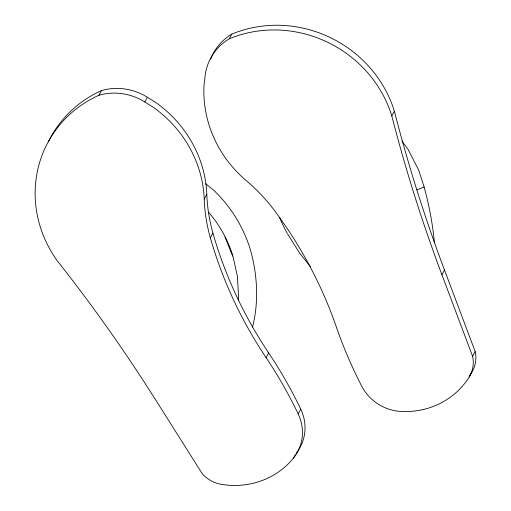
<?xml version="1.0" encoding="UTF-8"?>
<svg xmlns="http://www.w3.org/2000/svg" width="511" height="511" viewBox="0 0 511 511"><rect width="100%" height="100%" fill="white"/><g stroke="black" fill="none" stroke-linecap="round" stroke-linejoin="round"><path stroke-width="0.77" d="M238.247 300.117L238.567 297.006L237.398 276.183L232.92 256.024A117.089 111.666 72.9 0 0 208.654 212.308M252.517 327.021C259.051 301.631 257.384 274.631 250.358 249.509A133.582 127.392 72.9 0 0 214.058 190.577L205.62 183.73M295.32 454.726L293.467 458.086A79.365 74.996 28.8 0 1 221.263 484.339A30.436 28.763 28.8 0 1 202.062 473.403L155.031 398.919A1571.683 1485.158 28.8 0 0 57.187 260.693A118.648 112.113 28.8 0 1 98.91 95.27L101.497 90.562A55.233 52.192 28.8 0 1 147.379 97.256L155.702 102.468A118.469 111.947 28.8 0 1 206.808 194.41A174.903 165.27 28.8 0 0 212.921 233.112A428.985 405.37 28.8 0 0 268.658 352.929A450.926 426.104 28.8 0 1 300.736 409.132A45.032 42.554 28.8 0 1 296.054 453.378M98.91 95.27A55.233 52.192 28.8 0 1 144.792 101.964L147.379 97.256M229.273 38.791L231.853 34.084A118.648 112.113 28.8 0 1 394.383 111.187A1571.683 1485.158 28.8 0 0 444.506 270.051L475.192 351.6A30.436 28.763 28.8 0 1 471.762 372.321L469.175 377.029A79.365 74.996 28.8 0 1 401.046 411.457A45.032 42.554 28.8 0 1 361.756 386.22A450.926 426.104 28.8 0 1 336.398 327.11A428.985 405.37 28.8 0 0 274.177 210.104A174.903 165.27 28.8 0 0 246.398 180.76A118.469 111.947 28.8 0 1 204.036 85.043L205.141 75.756A55.233 52.192 28.8 0 1 229.273 38.791A118.648 112.113 28.8 0 1 391.796 115.895A1571.683 1485.158 28.8 0 0 441.919 274.752L472.605 356.308A30.436 28.763 28.8 0 1 469.175 377.029M293.467 458.086A45.032 42.554 28.8 0 0 298.149 413.833A450.926 426.104 28.8 0 0 266.071 357.63A428.985 405.37 28.8 0 1 210.334 237.819A174.903 165.27 28.8 0 1 204.221 199.111L206.808 194.41M210.334 237.819L212.921 233.112M391.796 115.895L394.383 111.187M266.071 357.63L268.658 352.929M298.149 413.833L300.736 409.132M441.919 274.752L444.506 270.051M472.605 356.308L475.192 351.6M401.831 140.966L408.008 149.276L418.586 169.844L424.104 186.956L416.861 189.849M144.792 101.964L153.115 107.169A118.469 111.947 28.8 0 1 204.221 199.111M310.356 266.512L299.714 253.264L287.719 234.083M224.961 237.04L232.646 256.049M424.104 186.956C429.176 205.23 432.638 223.946 434.452 242.821M48.347 141.917A118.648 112.113 28.8 0 1 101.497 90.562M287.297 233.425A133.582 89.316 64.1 0 1 279.396 217.309M471.762 372.321A79.365 74.996 28.8 0 1 469.341 375.962M210.621 59.238A55.233 52.192 28.8 0 1 231.853 34.084"/></g></svg>
